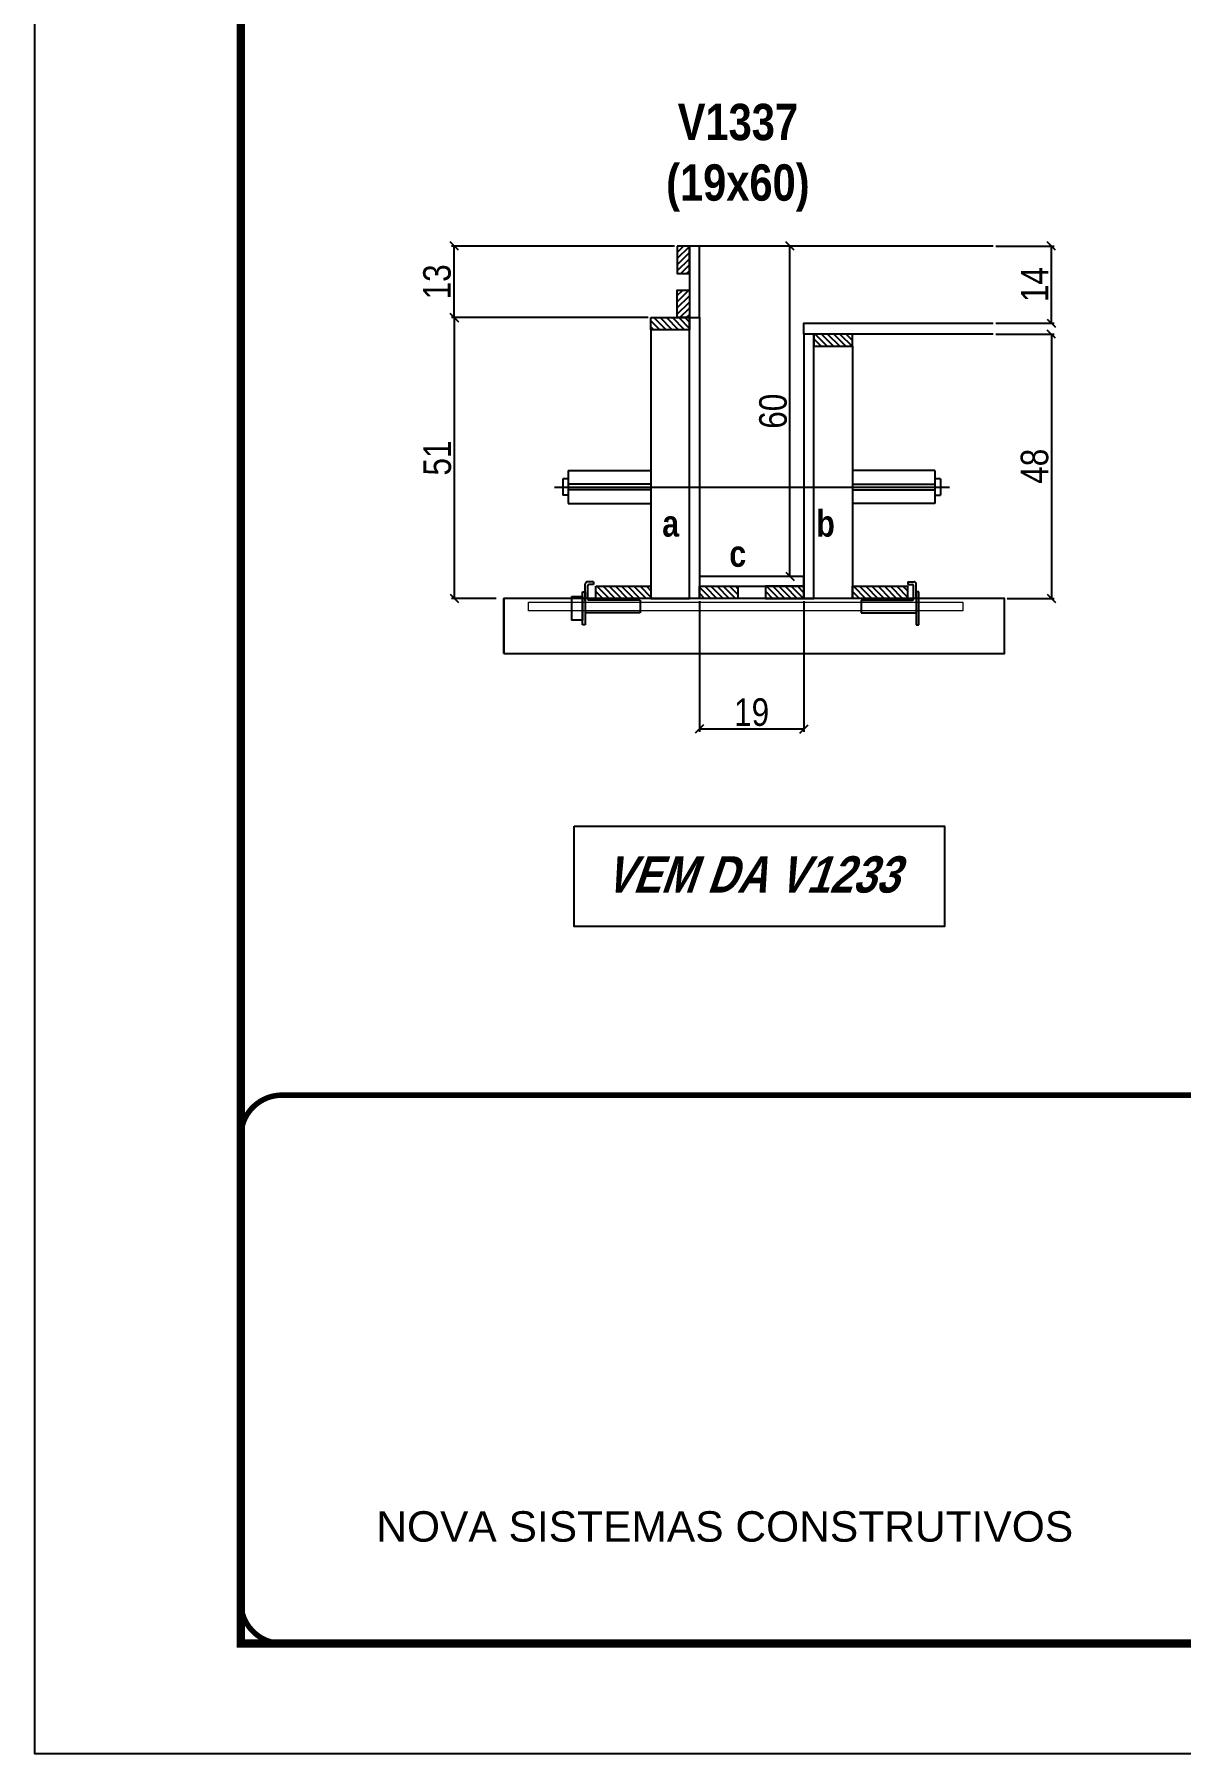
# Model space of a CAD drawing. Extents: x 3309 to 10384, y -2522 to 14608.
# Drawn here: x 6493 to 6909, y 7815 to 8440 of the extents above; entities that cross this region are included whole.
import ezdxf

# ---------------------------------------------------------------- set-up
doc = ezdxf.new("R2010")
doc.units = 0
for name, pattern in [('CONTINUO', [0]), ('DASHED', [0.75, 0.5, -0.25]), ('HIDDEN', [0.375, 0.25, -0.125])]:
    doc.linetypes.add(name, pattern=pattern)
for name, color, linetype in [('barrote', 251, 'Continuous'), ('COTA', 241, 'Continuous'), ('detalhes', 4, 'Continuous'), ('NOMENCLATURA', 7, 'Continuous'), ('Painéis', 200, 'Continuous'), ('presilha', 1, 'Continuous'), ('SARR_2.2x10', 60, 'Continuous'), ('SARR_2.2x7', 40, 'Continuous'), ('SARR_3.5x7', 81, 'Continuous'), ('TENSOR', 3, 'Continuous')]:
    doc.layers.add(name, color=color, linetype=linetype)
for name, color, linetype, lineweight in [('CONCRETO', 251, 'Continuous', 25), ('Folhas', 255, 'Continuous', 9), ('SARRAFO DE PRESSAO', 251, 'DASHED', 9), ('SCO-___-LAJ', 2, 'Continuous', 0)]:
    doc.layers.add(name, color=color, linetype=linetype, lineweight=lineweight)
doc.layers.add('Laje_Perimetro', color=7, linetype='Continuous', plot=False)
doc.styles.add('ARIAL', font='arial.ttf')
doc.styles.add('COTA TECNICA 2X', font='techl___.ttf', dxfattribs={"height": 10})
doc.styles.add('TECNICA', font='techb___.ttf', dxfattribs={"height": 10})
doc.dimstyles.new('SECAO', dxfattribs={"dimscale": 0.333333, "dimtxt": 5, "dimasz": 9, "dimexe": 3, "dimexo": 3, "dimgap": 3, "dimtad": 1, "dimdec": 1, "dimlfac": 0.5, "dimzin": 12, "dimdsep": 46, "dimtxsty": 'COTA TECNICA 2X', "dimblk1": 'OBLIQUE', "dimblk2": 'OBLIQUE', "dimsah": 1, "dimcen": 0.9, "dimclrd": 4, "dimclre": 4, "dimclrt": 240, "dimadec": 1, "dimazin": 3, "dimtfac": 1, "dimtdec": 1, "dimtmove": 0, "dimatfit": 3, "dimfxl": 1, "dimtolj": 1, "dimtzin": 12, "dimarcsym": 0})
pattern_1 = [(135, (39969.996, -115277.4589), (-1.122532015, -1.122532015), [])]
pattern_2 = [(225, (130243.027, 41457.0495), (1.122532015, -1.122532015), [])]

# ---------------------------------------------------------------- blocks, each defined once
blk = doc.blocks.new('9999999999')
at = {"color": 30, "linetype": 'CONTINUO', "const_width": 2}
blk.add_lwpolyline([(99583.98, 34230.21), (99583.98, 34414.45, 0.414214), (99568.98, 34429.45), (98228.98, 34429.45, 0.414214), (98213.98, 34414.45), (98213.98, 34245.21, 0.414214), (98228.98, 34230.21), (99583.98, 34230.21)], format="xyb", dxfattribs=at)
at = {"layer": 'Folhas'}
blk.add_lwpolyline([(98138.98, 34190.21), (99623.98, 34190.21), (99623.98, 35240.21), (98138.98, 35240.21)], close=True, dxfattribs=at)
at = {"layer": 'Folhas', "color": 30, "const_width": 3}
blk.add_lwpolyline([(98213.98, 34230.21), (99583.98, 34230.21), (99583.98, 35200.21), (98213.98, 35200.21)], close=True, dxfattribs=at)
at = {"color": 7, "linetype": 'Continuous', "ltscale": 5, "style": 'ARIAL'}
blk.add_text('NOVA SISTEMAS CONSTRUTIVOS', height=11.0592, dxfattribs=at).set_placement((98263.19, 34267.21))
blk = doc.blocks.new('_Oblique')
at = {"color": 0, "linetype": 'ByBlock', "lineweight": -2}
blk.add_line((-0.5, -0.5), (0.5, 0.5), dxfattribs=at)
blk = doc.blocks.new('*D916')
at = {"layer": 'COTA', "color": 4, "lineweight": -2, "transparency": 16777216}
for p, q in [((6734.46, 8233.71), (6734.46, 8186.24)), ((6772.46, 8233.71), (6772.46, 8186.24)), ((6772.46, 8187.24), (6734.46, 8187.24))]:
    blk.add_line(p, q, dxfattribs=at)
at = {"layer": 'Defpoints', "color": 0, "transparency": 16777216}
for p in [(6734.46, 8234.71), (6772.46, 8234.71), (6734.46, 8187.24)]:
    blk.add_point(p, dxfattribs=at)
at = {"layer": 'COTA', "color": 4, "lineweight": -2, "transparency": 16777216, "xscale": 3, "yscale": 3, "zscale": 3, "rotation": 180}
blk.add_blockref('_Oblique', (6734.46, 8187.24), dxfattribs=at)
at = {"layer": 'COTA', "color": 4, "lineweight": -2, "transparency": 16777216, "xscale": 3, "yscale": 3, "zscale": 3}
blk.add_blockref('_Oblique', (6772.46, 8187.24), dxfattribs=at)
at = {"layer": 'COTA', "color": 240, "transparency": 16777216, "insert": (6753.46, 8193.33), "char_height": 10, "attachment_point": 5, "style": 'COTA TECNICA 2X'}
blk.add_mtext('\\A1;19', dxfattribs=at)
blk = doc.blocks.new('PRESILHA METÁLICA 1')
at = {"layer": 'presilha'}
for p, q in [((7.5, 10.64), (7.5, 19.86)), ((12, 21), (8.64, 21)), ((9, 11.57), (9, 18.93)), ((12, 19.5), (9.57, 19.5)), ((12, 21), (12, 19.5)), ((0, 13), (6, 13)), ((0, 13), (0, 0)), ((6, 15.5), (7.5, 15.5)), ((6, -2.5), (6, 15.5)), ((6, 13), (6, 0)), ((7.5, 15.5), (7.5, -2.5)), ((37.5, 11), (9.57, 11)), ((37.5, 11), (37.5, 4.1)), ((6, 0), (0, 0)), ((37.5, 4.1), (7.5, 4.1)), ((7.5, -2.5), (6, -2.5))]:
    blk.add_line(p, q, dxfattribs=at)
for centre, radius, start, end in [((8.64, 19.86), 1.14, 90, 180), ((9.57, 18.93), 0.57, 90, 180), ((9.57, 11.57), 0.57, 180, 270)]:
    blk.add_arc(centre, radius, start, end, dxfattribs=at)
blk = doc.blocks.new('PRESILHA METÁLICA 2')
at = {"layer": 'presilha'}
for p, q in [((-5.25, 23.5), (-5.25, 22)), ((-5.25, 23.5), (-1.89, 23.5)), ((-5.25, 22), (-2.82, 22)), ((-2.25, 14.07), (-2.25, 21.43)), ((-0.75, 14.64), (-0.75, 22.36)), ((-30.75, 13.5), (-30.75, 6.6)), ((-30.75, 13.5), (-2.82, 13.5)), ((0.75, 18), (-0.75, 18)), ((-0.75, 18), (-0.75, 0)), ((0.75, 0), (0.75, 18)), ((-30.75, 6.6), (-0.75, 6.6)), ((-0.75, 0), (0.75, 0))]:
    blk.add_line(p, q, dxfattribs=at)
for centre, radius, start, end in [((-2.82, 21.43), 0.57, 0, 90), ((-1.89, 22.36), 1.14, 0, 90), ((-2.82, 14.07), 0.57, 270, 0)]:
    blk.add_arc(centre, radius, start, end, dxfattribs=at)
blk = doc.blocks.new('*D917')
at = {"layer": 'COTA', "color": 4, "lineweight": -2, "transparency": 16777216}
for p, q in [((6715.86, 8336.71), (6644.41, 8336.71)), ((6645.41, 8336.71), (6645.41, 8234.71)), ((6660.64, 8234.71), (6644.41, 8234.71))]:
    blk.add_line(p, q, dxfattribs=at)
at = {"layer": 'Defpoints', "color": 0, "transparency": 16777216}
for p in [(6716.86, 8336.71), (6645.41, 8234.71), (6661.64, 8234.71)]:
    blk.add_point(p, dxfattribs=at)
at = {"layer": 'COTA', "color": 4, "lineweight": -2, "transparency": 16777216, "xscale": 3, "yscale": 3, "zscale": 3}
for p, rotation in [((6645.41, 8336.71), 90), ((6645.41, 8234.71), 270)]:
    blk.add_blockref('_Oblique', p, dxfattribs=dict(at, rotation=rotation))
at = {"layer": 'COTA', "color": 240, "transparency": 16777216, "insert": (6639.3, 8285.71), "char_height": 10, "attachment_point": 5, "rotation": 90, "style": 'COTA TECNICA 2X'}
blk.add_mtext('\\A1;51', dxfattribs=at)
blk = doc.blocks.new('*D918')
at = {"layer": 'COTA', "color": 4, "lineweight": -2, "transparency": 16777216}
for p, q in [((6842.16, 8330.71), (6863.38, 8330.71)), ((6862.38, 8330.71), (6862.38, 8234.71)), ((6846.27, 8234.71), (6863.38, 8234.71))]:
    blk.add_line(p, q, dxfattribs=at)
at = {"layer": 'Defpoints', "color": 0, "transparency": 16777216}
for p in [(6841.16, 8330.71), (6845.27, 8234.71), (6862.38, 8234.71)]:
    blk.add_point(p, dxfattribs=at)
at = {"layer": 'COTA', "color": 4, "lineweight": -2, "transparency": 16777216, "xscale": 3, "yscale": 3, "zscale": 3}
for p, rotation in [((6862.38, 8330.71), 90), ((6862.38, 8234.71), 270)]:
    blk.add_blockref('_Oblique', p, dxfattribs=dict(at, rotation=rotation))
at = {"layer": 'COTA', "color": 240, "transparency": 16777216, "insert": (6856.28, 8282.71), "char_height": 10, "attachment_point": 5, "rotation": 90, "style": 'COTA TECNICA 2X'}
blk.add_mtext('\\A1;48', dxfattribs=at)
blk = doc.blocks.new('*D919')
at = {"layer": 'COTA', "color": 4, "lineweight": -2, "transparency": 16777216}
for p, q in [((6771.46, 8362.71), (6766.38, 8362.71)), ((6767.38, 8242.71), (6767.38, 8362.71)), ((6771.46, 8242.71), (6766.38, 8242.71))]:
    blk.add_line(p, q, dxfattribs=at)
at = {"layer": 'Defpoints', "color": 0, "transparency": 16777216}
for p in [(6767.38, 8362.71), (6772.46, 8362.71), (6772.46, 8242.71)]:
    blk.add_point(p, dxfattribs=at)
at = {"layer": 'COTA', "color": 4, "lineweight": -2, "transparency": 16777216, "xscale": 3, "yscale": 3, "zscale": 3}
for p, rotation in [((6767.38, 8362.71), 90), ((6767.38, 8242.71), 270)]:
    blk.add_blockref('_Oblique', p, dxfattribs=dict(at, rotation=rotation))
at = {"layer": 'COTA', "color": 240, "transparency": 16777216, "insert": (6761.28, 8302.71), "char_height": 10, "attachment_point": 5, "rotation": 90, "style": 'COTA TECNICA 2X'}
blk.add_mtext('\\A1;60', dxfattribs=at)
blk = doc.blocks.new('*D920')
at = {"layer": 'COTA', "color": 4, "lineweight": -2, "transparency": 16777216}
for p, q in [((6842.16, 8362.71), (6863.38, 8362.71)), ((6862.38, 8334.71), (6862.38, 8362.71)), ((6842.16, 8334.71), (6863.38, 8334.71))]:
    blk.add_line(p, q, dxfattribs=at)
at = {"layer": 'Defpoints', "color": 0, "transparency": 16777216}
for p in [(6841.16, 8362.71), (6862.38, 8362.71), (6841.16, 8334.71)]:
    blk.add_point(p, dxfattribs=at)
at = {"layer": 'COTA', "color": 4, "lineweight": -2, "transparency": 16777216, "xscale": 3, "yscale": 3, "zscale": 3}
for p, rotation in [((6862.38, 8362.71), 90), ((6862.38, 8334.71), 270)]:
    blk.add_blockref('_Oblique', p, dxfattribs=dict(at, rotation=rotation))
at = {"layer": 'COTA', "color": 240, "transparency": 16777216, "insert": (6856.3, 8348.71), "char_height": 10, "attachment_point": 5, "rotation": 90, "style": 'COTA TECNICA 2X'}
blk.add_mtext('\\A1;14', dxfattribs=at)
blk = doc.blocks.new('*D930')
at = {"layer": 'COTA', "color": 4, "lineweight": -2, "transparency": 16777216}
for p, q in [((6725.46, 8362.71), (6644.41, 8362.71)), ((6645.41, 8336.71), (6645.41, 8362.71)), ((6715.86, 8336.71), (6644.41, 8336.71))]:
    blk.add_line(p, q, dxfattribs=at)
at = {"layer": 'Defpoints', "color": 0, "transparency": 16777216}
for p in [(6645.41, 8362.71), (6726.46, 8362.71), (6716.86, 8336.71)]:
    blk.add_point(p, dxfattribs=at)
at = {"layer": 'COTA', "color": 4, "lineweight": -2, "transparency": 16777216, "xscale": 3, "yscale": 3, "zscale": 3}
for p, rotation in [((6645.41, 8362.71), 90), ((6645.41, 8336.71), 270)]:
    blk.add_blockref('_Oblique', p, dxfattribs=dict(at, rotation=rotation))
at = {"layer": 'COTA', "color": 240, "transparency": 16777216, "insert": (6639.19, 8349.71), "char_height": 10, "attachment_point": 5, "rotation": 90, "style": 'COTA TECNICA 2X'}
blk.add_mtext('\\A1;13', dxfattribs=at)

msp = doc.modelspace()

# ---------------------------------------------------------------- hatches: boundary and pattern name
at = {"layer": 'SARR_2.2x10'}
h = msp.add_hatch(dxfattribs=at)
h.set_pattern_fill('ANSI31', color=256, scale=0.5, angle=90)
h.set_pattern_definition([(135, (39890.396, -115277.4589), (-1.122532015, -1.122532015), [])])
h.paths.add_polyline_path([(6696.86, 8239.11), (6696.86, 8234.71), (6716.86, 8234.71), (6716.86, 8239.11)])
h = msp.add_hatch(dxfattribs=at)
h.set_pattern_fill('ANSI31', color=256, scale=0.5, angle=90)
h.set_pattern_definition([(135, (39983.596, -115277.4589), (-1.122532015, -1.122532015), [])])
h.paths.add_polyline_path([(6790.06, 8239.11), (6790.06, 8234.71), (6810.06, 8234.71), (6810.06, 8239.11)])
at = {"layer": 'SARR_2.2x7'}
h = msp.add_hatch(dxfattribs=at)
h.set_pattern_fill('ANSI31', color=256, scale=0.5, angle=180)
h.set_pattern_definition(pattern_2)
h.paths.add_polyline_path([(6726.46, 8352.71), (6730.86, 8352.71), (6730.86, 8362.71), (6726.46, 8362.71)])
h = msp.add_hatch(dxfattribs=at)
h.set_pattern_fill('ANSI31', color=256, scale=0.5, angle=180)
h.set_pattern_definition(pattern_2)
h.paths.add_polyline_path([(6726.46, 8346.71), (6730.86, 8346.71), (6730.86, 8336.71), (6726.46, 8336.71)])
h = msp.add_hatch(dxfattribs=at)
h.set_pattern_fill('ANSI31', color=256, scale=0.5, angle=90)
h.set_pattern_definition([(135, (39904.396, -115179.8589), (-1.122532015, -1.122532015), [])])
h.paths.add_polyline_path([(6730.86, 8336.71), (6730.86, 8332.31), (6716.86, 8332.31), (6716.86, 8336.71)])
h = msp.add_hatch(dxfattribs=at)
h.set_pattern_fill('ANSI31', color=256, scale=0.5, angle=90)
h.set_pattern_definition([(135, (39884.396, -115185.8589), (-1.122532015, -1.122532015), [])])
h.paths.add_polyline_path([(6776.06, 8330.71), (6776.06, 8326.31), (6790.06, 8326.31), (6790.06, 8330.71)])
h = msp.add_hatch(dxfattribs=at)
h.set_pattern_fill('ANSI31', color=256, scale=0.5, angle=90)
h.set_pattern_definition(pattern_1)
h.paths.add_polyline_path([(6748.46, 8234.71), (6748.46, 8239.11), (6734.46, 8239.11), (6734.46, 8234.71)])
h = msp.add_hatch(dxfattribs=at)
h.set_pattern_fill('ANSI31', color=256, scale=0.5, angle=90)
h.set_pattern_definition(pattern_1)
h.paths.add_polyline_path([(6758.46, 8239.11), (6758.46, 8234.71), (6772.46, 8234.71), (6772.46, 8239.11)])

# ---------------------------------------------------------------- linework, layer by layer
at = {"ltscale": 3}
for p, q in [((6684.86, 8278.16), (6684.86, 8272.16)), ((6686.86, 8278.16), (6684.86, 8278.16)), ((6686.86, 8281.16), (6686.86, 8269.16)), ((6686.86, 8281.16), (6716.86, 8281.16)), ((6820.06, 8281.16), (6790.06, 8281.16)), ((6820.06, 8281.16), (6820.06, 8269.16)), ((6822.06, 8278.16), (6820.06, 8278.16)), ((6822.06, 8278.16), (6822.06, 8272.16)), ((6686.86, 8272.16), (6684.86, 8272.16)), ((6716.86, 8276.16), (6686.86, 8276.16)), ((6716.86, 8274.16), (6686.86, 8274.16)), ((6790.06, 8276.16), (6820.06, 8276.16)), ((6790.06, 8274.16), (6820.06, 8274.16)), ((6820.06, 8272.16), (6822.06, 8272.16)), ((6686.86, 8269.16), (6716.86, 8269.16)), ((6820.06, 8269.16), (6790.06, 8269.16))]:
    msp.add_line(p, q, dxfattribs=at)
at = {"layer": 'barrote'}
msp.add_lwpolyline([(6663.4, 8214.71), (6845.32, 8214.71), (6845.32, 8234.71), (6663.4, 8234.71)], close=True, dxfattribs=at)
at = {"layer": 'CONCRETO', "linetype": 'Continuous'}
msp.add_line((6841.16, 8362.71), (6734.46, 8362.71), dxfattribs=at)
at = {"layer": 'detalhes', "color": 250}
msp.add_line((6663.4, 8214.71), (6663.4, 8234.71), dxfattribs=at)
at = {"layer": 'Laje_Perimetro'}
msp.add_lwpolyline([(7977.87, 8864.98), (6492.87, 8864.98), (6492.87, 7814.98), (7977.87, 7814.98)], close=True, dxfattribs=at)
at = {"layer": 'NOMENCLATURA', "elevation": 0}
msp.add_lwpolyline([(6689.02, 8151.99), (6823.56, 8151.99), (6823.56, 8115.53), (6689.02, 8115.53)], close=True, dxfattribs=at)
at = {"layer": 'Painéis', "linetype": 'Continuous'}
for points in [[(6730.86, 8336.71), (6734.46, 8336.71), (6734.46, 8362.71), (6730.86, 8362.71)], [(6730.86, 8234.71), (6730.86, 8336.71), (6734.46, 8336.71), (6734.46, 8234.71)], [(6776.06, 8234.71), (6776.06, 8330.71), (6772.46, 8330.71), (6772.46, 8234.71)], [(6772.46, 8242.71), (6734.46, 8242.71), (6734.46, 8239.11), (6772.46, 8239.11)]]:
    msp.add_lwpolyline(points, close=True, dxfattribs=at)
at = {"layer": 'Painéis', "linetype": 'Continuous', "elevation": 0}
msp.add_lwpolyline([(6841.16, 8330.71), (6772.46, 8330.71), (6772.46, 8334.71), (6841.16, 8334.71)], dxfattribs=at)
at = {"layer": 'SARR_2.2x10'}
for points in [[(6696.86, 8239.11), (6716.86, 8239.11), (6716.86, 8234.71), (6696.86, 8234.71)], [(6790.06, 8239.11), (6810.06, 8239.11), (6810.06, 8234.71), (6790.06, 8234.71)]]:
    msp.add_lwpolyline(points, close=True, dxfattribs=at)
at = {"layer": 'SARR_2.2x7'}
for points in [[(6726.46, 8362.71), (6726.46, 8352.71), (6730.86, 8352.71), (6730.86, 8362.71)], [(6726.46, 8336.71), (6726.46, 8346.71), (6730.86, 8346.71), (6730.86, 8336.71)], [(6734.46, 8239.11), (6748.46, 8239.11), (6748.46, 8234.71), (6734.46, 8234.71)], [(6772.46, 8239.11), (6758.46, 8239.11), (6758.46, 8234.71), (6772.46, 8234.71)]]:
    msp.add_lwpolyline(points, close=True, dxfattribs=at)
at = {"layer": 'SARR_2.2x7', "elevation": 0}
for points in [[(6716.86, 8336.71), (6730.86, 8336.71), (6730.86, 8332.31), (6716.86, 8332.31)], [(6790.06, 8330.71), (6776.06, 8330.71), (6776.06, 8326.31), (6790.06, 8326.31)]]:
    msp.add_lwpolyline(points, close=True, dxfattribs=at)
at = {"layer": 'SARR_3.5x7'}
for points in [[(6730.86, 8332.31), (6716.86, 8332.31), (6716.86, 8234.71), (6730.86, 8234.71)], [(6776.06, 8326.31), (6790.06, 8326.31), (6790.06, 8234.71), (6776.06, 8234.71)]]:
    msp.add_lwpolyline(points, close=True, dxfattribs=at)
at = {"layer": 'SCO-___-LAJ', "color": 1}
msp.add_lwpolyline([(6672.4, 8233.38), (6830.24, 8233.38), (6830.24, 8230.18), (6672.4, 8230.18)], close=True, dxfattribs=at)
at = {"layer": 'TENSOR', "linetype": 'HIDDEN', "ltscale": 0.5}
msp.add_line((6681.86, 8275.16), (6825.36, 8275.16), dxfattribs=at)

# ---------------------------------------------------------------- block references
at = {"layer": 'presilha', "xscale": 0.6666666666666666, "yscale": 0.6666666666666666, "zscale": 0.6666666666666666}
for name, p in [('PRESILHA METÁLICA 1', (6687.99, 8226.74)), ('PRESILHA METÁLICA 2', (6813.74, 8225.08))]:
    msp.add_blockref(name, p, dxfattribs=at)
at = {"layer": 'SARRAFO DE PRESSAO', "color": 6, "linetype": 'ByBlock'}
msp.add_blockref('9999999999', (-91646.11, -26375.22), dxfattribs=at)

# ---------------------------------------------------------------- texts
at = {"layer": 'detalhes', "style": 'TECNICA'}
for s, p in [('a', (6720.98, 8257.15)), ('b', (6776.96, 8257.14)), ('c', (6745.35, 8246.18))]:
    msp.add_text(s, height=9.6, dxfattribs=at).set_placement(p)
at = {"layer": 'NOMENCLATURA', "insert": (6748.46, 8414.41), "char_height": 13.2, "attachment_point": 2, "style": 'TECNICA'}
msp.add_mtext_dynamic_manual_height_columns('V1337\\P(19x60)', width=300.2766, gutter_width=1, heights=[0], dxfattribs=at)
at = {"layer": 'NOMENCLATURA', "insert": (6753.46, 8141.02), "char_height": 13.2, "width": 300.2766, "attachment_point": 2, "style": 'TECNICA'}
msp.add_mtext('{\\Q19;VEM DA V1233}', dxfattribs=at)

# ---------------------------------------------------------------- dimensions: what is measured, and where the dimension line sits
at = {"layer": 'COTA'}
for base, p1, p2, picture, middle in [((6645.41, 8362.71), (6716.86, 8336.71), (6726.46, 8362.71), '*D930', (6639.19, 8349.71)), ((6767.38, 8362.71), (6772.46, 8242.71), (6772.46, 8362.71), '*D919', (6761.28, 8302.71)), ((6862.38, 8362.71), (6841.16, 8334.71), (6841.16, 8362.71), '*D920', (6856.3, 8348.71)), ((6645.41, 8234.71, 0), (6716.86, 8336.71), (6661.64, 8234.71, 0), '*D917', (6639.3, 8285.71, 0)), ((6862.38, 8234.71, 0), (6841.16, 8330.71), (6845.27, 8234.71, 0), '*D918', (6856.28, 8282.71, 0))]:
    dim = msp.add_linear_dim(base=base, p1=p1, p2=p2, angle=90, dimstyle='SECAO', dxfattribs=at)
    dim.commit()
    dim.dimension.update_dxf_attribs({"geometry": picture, "text_midpoint": middle})
dim = msp.add_linear_dim(base=(6734.46, 8187.24), p1=(6772.46, 8234.71), p2=(6734.46, 8234.71), angle=180, dimstyle='SECAO', dxfattribs=at)
dim.commit()
dim.dimension.update_dxf_attribs({"geometry": '*D916', "text_midpoint": (6753.46, 8187.24), "dimtype": 160})

doc.saveas('drawing.dxf')
